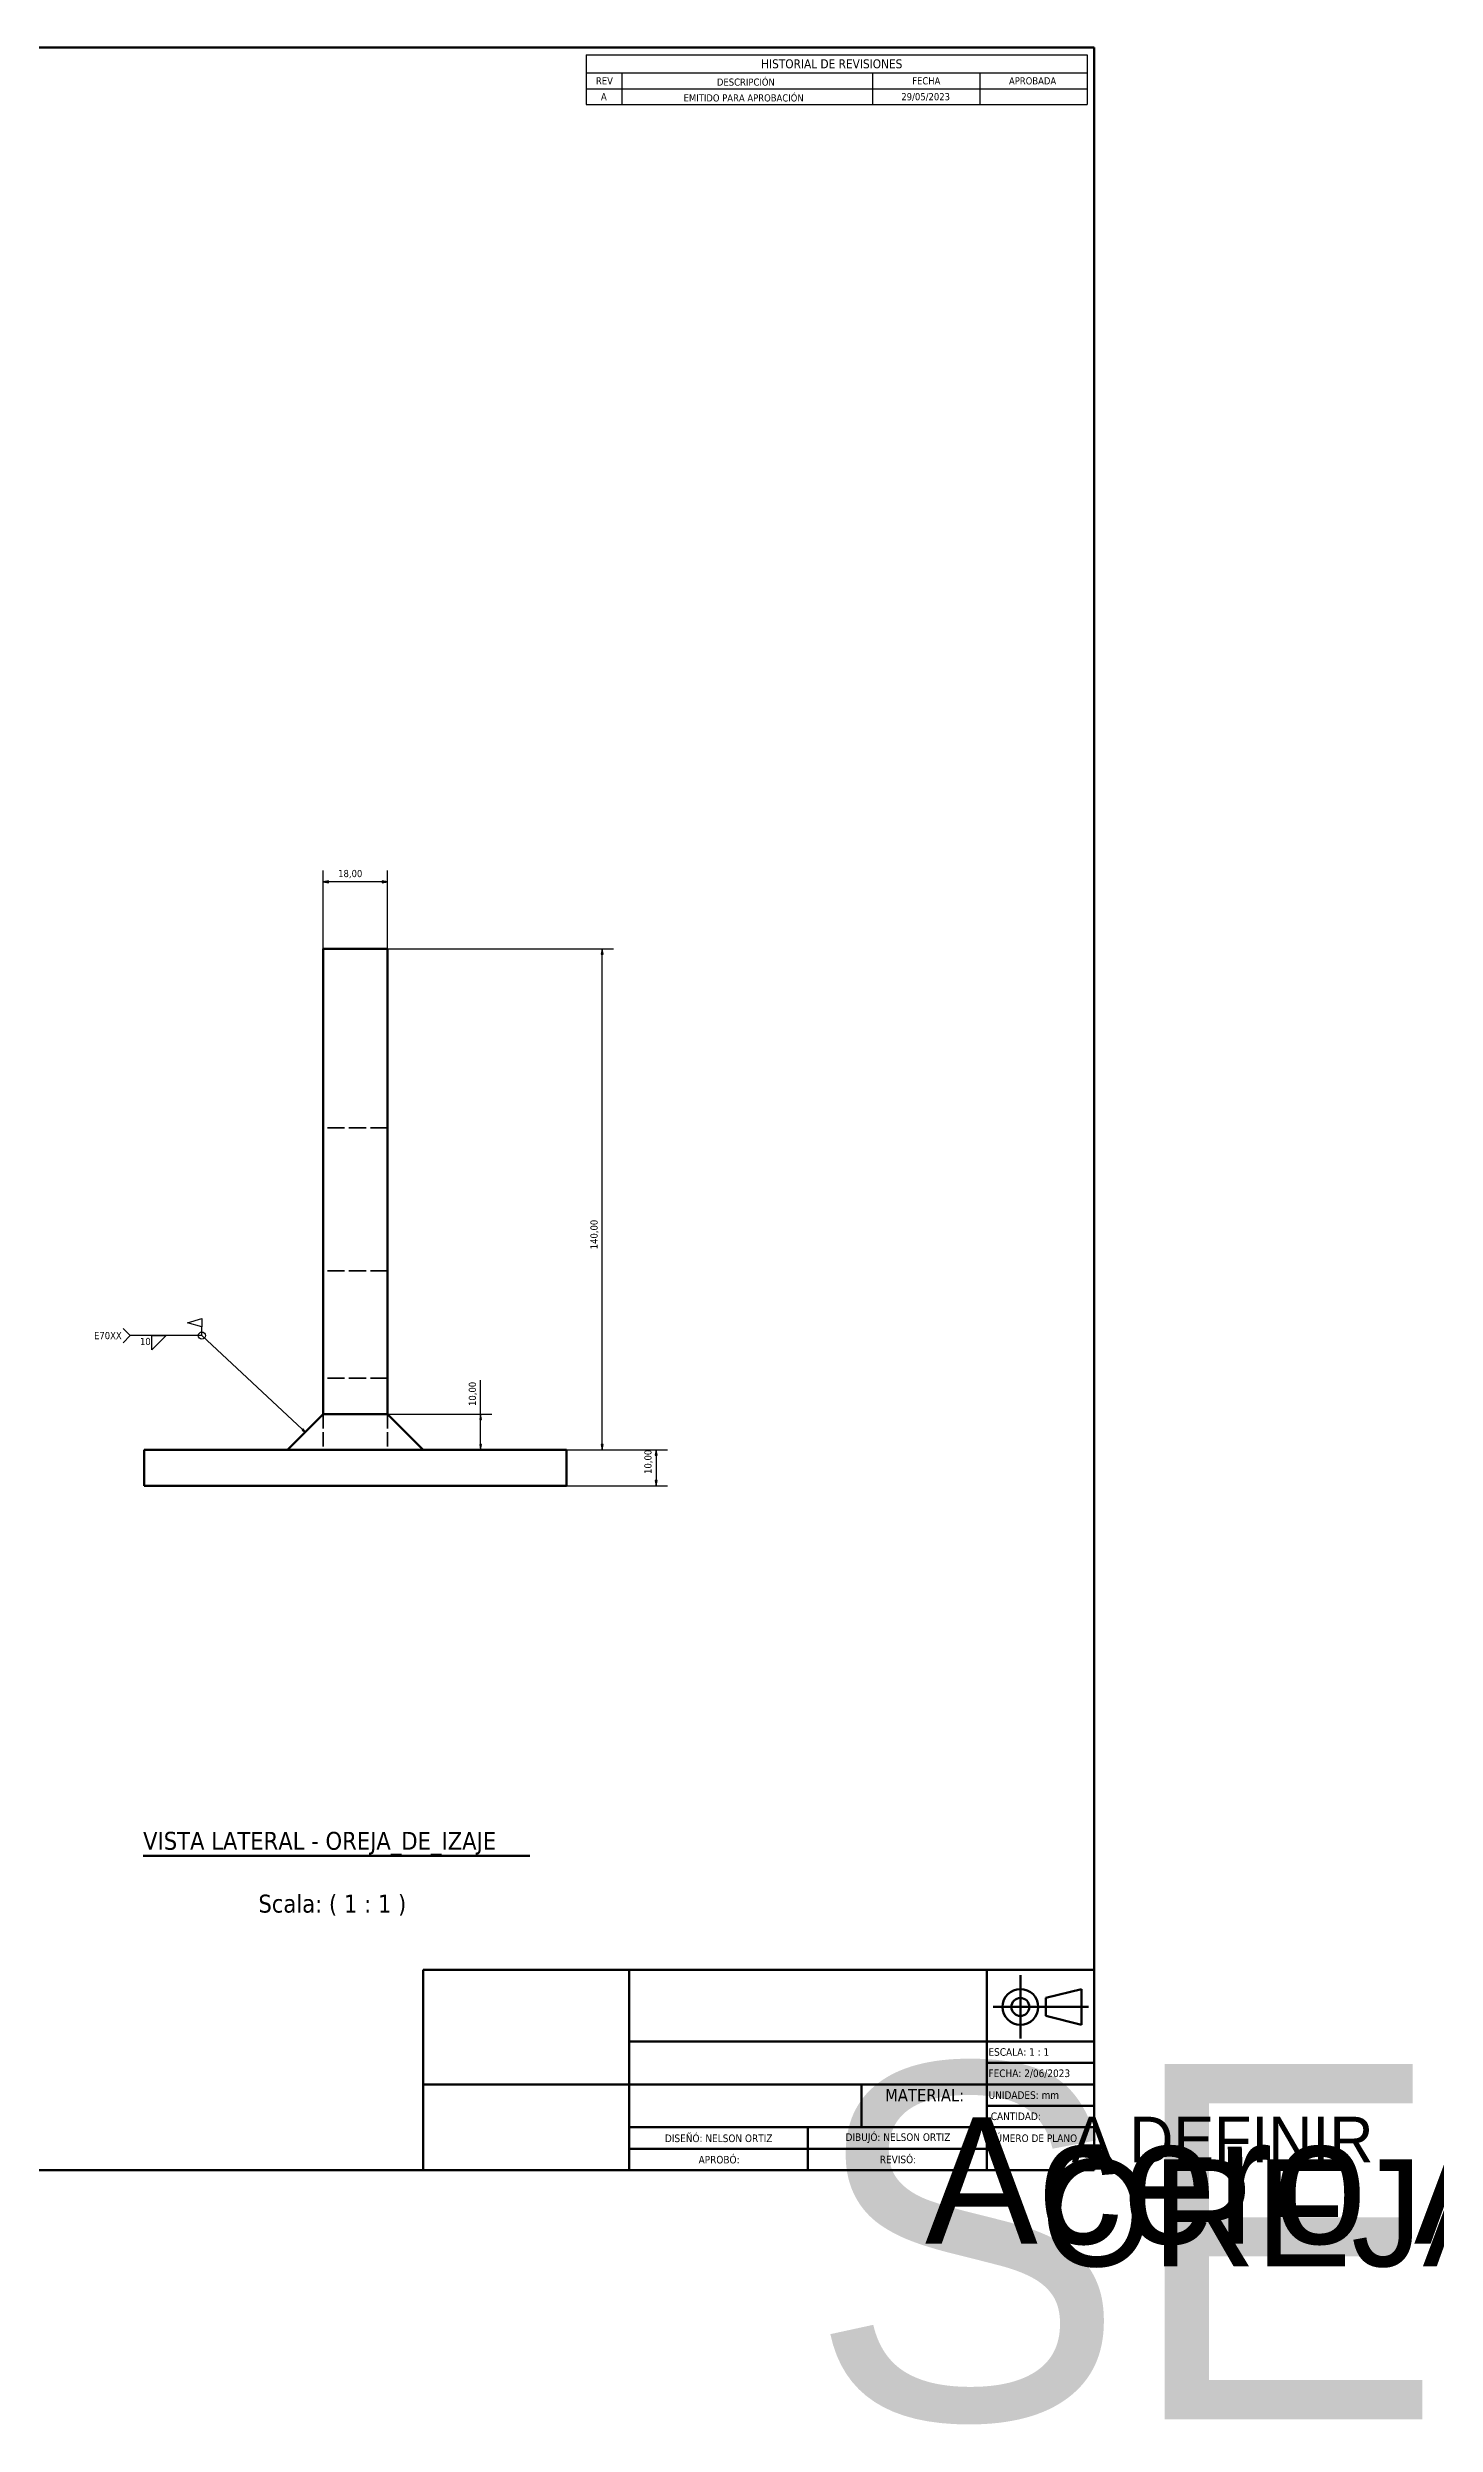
# Model space of a CAD drawing. Header units: millimetres. Extents: x 0 to 1324, y -70 to 594.
# Drawn here: x 548 to 936, y -70 to 594 of the extents above; entities that cross this region are included whole.
import ezdxf
from ezdxf.enums import TextEntityAlignment as Align

# ---------------------------------------------------------------- set-up
doc = ezdxf.new("R2018")
doc.units = ezdxf.units.MM
doc.linetypes.add('DASHED', pattern=[0.2068, 0.1655, -0.0413])
doc.layers.get('0').update_dxf_attribs({"lineweight": 25})
for name, color, linetype, lineweight in [('Borde (ISO)', 7, 'Continuous', 70), ('Cota (ISO)', 7, 'Continuous', 25), ('Oculto (ISO)', 7, 'DASHED', 35), ('Símbolo (ISO)', 7, 'Continuous', 25), ('Título (ISO)', 7, 'Continuous', 50), ('Visible (ISO)', 7, 'Continuous', 50)]:
    doc.layers.add(name, color=color, linetype=linetype, lineweight=lineweight)
doc.styles.add('Estilo de texto186', font='tahoma.ttf')
doc.styles.add('Estilo de texto66', font='tahoma.ttf')
doc.styles.get("Standard").update_dxf_attribs({"font": 'tahoma.ttf'})
doc.styles.add('Texto de identificador (ISO) New', font='tahoma.ttf')
doc.styles.add('Texto de nota (ISO)', font='tahoma.ttf')
doc.styles.add('Texto de nota (ISO) New', font='tahoma.ttf')
doc.dimstyles.new('Por defecto (ISO)', dxfattribs={"dimtxt": 2, "dimasz": 1.5, "dimexe": 3.175, "dimexo": 0, "dimgap": 0.762, "dimtad": 1, "dimrnd": 1e-08, "dimzin": 0, "dimtxsty": 'Texto de nota (ISO) New', "dimblk": 'Filled-2', "dimcen": 0.09, "dimdle": 10, "dimclrd": 256, "dimclre": 256, "dimclrt": 256, "dimadec": 0, "dimazin": 0, "dimtfac": 1, "dimtmove": 0, "dimatfit": 3, "dimldrblk": 'Filled-1', "dimfxl": 1, "dimtolj": 1, "dimtzin": 0, "dimlwd": -1, "dimlwe": -1, "dimarcsym": 0})

# ---------------------------------------------------------------- blocks, each defined once
blk = doc.blocks.new('Marcos Marco_A4_Sermac')
at = {"layer": 'Borde (ISO)'}
for p, q in [((0.5, 593.5), (840.5, 593.5)), ((840.5, 593.5), (840.5, 0.5)), ((840.5, 0.5), (0.5, 0.5))]:
    blk.add_line(p, q, dxfattribs=at)
blk = doc.blocks.new('Cajetines Cajetin_A4_Sermac')
at = {"layer": 'Título (ISO)'}
for p, q in [((228.13, 126.78), (415.63, 126.78)), ((228.13, 70.78), (228.13, 126.78)), ((285.63, 126.78), (285.63, 70.78)), ((385.63, 126.78), (385.63, 70.78)), ((415.63, 126.78), (415.63, 70.78)), ((394.99, 125.25), (394.99, 107.57)), ((402.1, 118.91), (412.1, 121.41)), ((412.1, 121.41), (412.1, 111.41)), ((387.4, 116.41), (414.01, 116.41)), ((402.1, 116.41), (402.1, 118.91)), ((402.1, 113.91), (402.1, 116.41)), ((412.1, 111.41), (402.1, 113.91)), ((285.63, 106.78), (415.63, 106.78)), ((385.63, 100.78), (415.63, 100.78)), ((228.13, 94.78), (285.63, 94.78)), ((285.63, 94.78), (415.63, 94.78)), ((350.63, 94.78), (350.63, 82.78)), ((385.63, 88.78), (415.63, 88.78)), ((285.63, 82.78), (415.63, 82.78)), ((335.63, 82.78), (335.63, 70.78)), ((285.63, 76.78), (385.63, 76.78)), ((415.63, 70.78), (228.13, 70.78))]:
    blk.add_line(p, q, dxfattribs=at)
for radius in [5, 2.5]:
    blk.add_circle((394.99, 116.41), radius, dxfattribs=at)
at = {"layer": 'Título (ISO)', "style": 'Texto de nota (ISO)'}
for s, insert, char_height, width, attachment_point in [('\\fTahoma|b0|i0;{\\H2.1200;ESCALA: 1 : 1}', (386.07, 103.81), 2.12, 29.9044, 4), ('\\fTahoma|b0|i0;MATERIAL:', (368.24, 91.77), 3.5, 35.0367, 5), ('\\fTahoma|b0|i0;{\\H2.1200;FECHA: 2/06/2023}', (386.08, 97.75), 2.12, 29.5107, 4), ('\\fTahoma|b0|i0;{\\H2.1200;UNIDADES: mm}', (386.12, 91.77), 2.12, 30.0429, 4), ('\\fTahoma|b0|i0;{\\H2.1200;CANTIDAD:}', (393.72, 85.85), 2.12, 15.1743, 5), ('\\fTahoma|b0|i0;{\\H2.1200;DISEÑÓ: NELSON ORTIZ}', (310.68, 79.7), 2.12, 49.7551, 5), ('\\fTahoma|b0|i0;{\\H2.1200;DIBUJÓ: NELSON ORTIZ}', (360.78, 79.75), 2.12, 49.9915, 5), ('\\fTahoma|b0|i0;{\\H2.1200;NÚMERO DE PLANO}', (386.16, 79.72), 2.12, 29.838, 4), ('\\fTahoma|b0|i0;{\\H2.1200;APROBÓ: }', (310.79, 73.73), 2.12, 49.9915, 5), ('\\fTahoma|b0|i0;{\\H2.1200;REVISÓ: }', (360.78, 73.79), 2.12, 50.2278, 5)]:
    blk.add_mtext(s, dxfattribs=dict(at, insert=insert, char_height=char_height, width=width, attachment_point=attachment_point))
at = {"layer": 'Título (ISO)', "lineweight": 30, "flags": 104}
for tag, height, p in [('EMPRESA', 4.23, (335.86, 116.66)), ('<ÁREA_DE_LA_EMPRESA>', 3.5, (335.86, 100.49)), ('MATERIAL', 3.5, (368.33, 85.61)), ('<QTY>', 2.12, (409.31, 85.74)), ('<DRAWING_NUMBER>', 2.12, (400.74, 73.87))]:
    blk.add_attdef(tag, text='', height=height, dxfattribs=at).set_placement(p, align=Align.MIDDLE_CENTER)
blk.add_attdef('PROYECTO', text='', height=3.4, dxfattribs=at).set_placement((318.54, 93.79), align=Align.TOP_CENTER)
blk.add_attdef('TÍTULO', text='', height=2.12, dxfattribs=at).set_placement((318.33, 83.21), align=Align.BOTTOM_CENTER)
blk = doc.blocks.new('HISTORIAL DE REVISIONES')
at = {"layer": 'Símbolo (ISO)'}
for p, q in [((698.5, 591.5), (838.5, 591.5)), ((698.5, 591.5), (698.5, 586.42)), ((838.5, 591.5), (838.5, 586.42)), ((698.5, 586.42), (838.5, 586.42)), ((698.5, 586.42), (698.5, 582)), ((708.5, 586.42), (708.5, 582)), ((778.5, 586.42), (778.5, 582)), ((808.5, 586.42), (808.5, 582)), ((838.5, 586.42), (838.5, 582)), ((698.5, 582), (838.5, 582)), ((698.5, 582), (698.5, 577.57)), ((708.5, 582), (708.5, 577.57)), ((778.5, 582), (778.5, 577.57)), ((808.5, 582), (808.5, 577.57)), ((838.5, 582), (838.5, 577.57)), ((698.5, 577.57), (838.5, 577.57))]:
    blk.add_line(p, q, dxfattribs=at)
at = {"layer": 'Símbolo (ISO)', "attachment_point": 7}
for s, insert, char_height, style in [('REV', (701.24, 583.21), 2, 'Texto de nota (ISO) New'), ('DESCRIPCIÓN', (735.05, 582.81), 2, 'Texto de nota (ISO) New'), ('HISTORIAL DE REVISIONES', (747.39, 587.66), 2.5, 'Texto de identificador (ISO) New'), ('FECHA', (789.62, 583.17), 2, 'Texto de nota (ISO) New'), ('APROBADA', (816.67, 583.16), 2, 'Texto de nota (ISO) New'), ('A', (702.65, 578.79), 2, 'Texto de nota (ISO) New'), ('EMITIDO PARA APROBACIÓN', (725.74, 578.39), 2, 'Texto de nota (ISO) New'), ('29/05/2023', (786.59, 578.52), 2, 'Texto de nota (ISO) New')]:
    blk.add_mtext(s, dxfattribs=dict(at, insert=insert, char_height=char_height, style=style))
blk = doc.blocks.new('Identificador de símbolo de soldadura2')
at = {"layer": 'Símbolo (ISO)'}
for p, q in [((571.11, 233.68), (569.11, 235.68)), ((571.11, 233.68), (569.11, 231.68)), ((591.11, 233.68), (571.11, 233.68)), ((577.11, 233.68), (581.11, 233.68)), ((581.11, 233.68), (577.11, 229.68)), ((577.11, 229.68), (577.11, 233.68)), ((591.11, 233.68), (591.11, 236.08)), ((619.27, 207.43), (591.11, 233.68)), ((619.44, 207.61), (619.1, 207.24)), ((619.1, 207.24), (620, 206.74)), ((619.27, 207.43), (620, 206.74)), ((620, 206.74), (619.44, 207.61))]:
    blk.add_line(p, q, dxfattribs=at)
at = {"layer": 'Símbolo (ISO)', "flags": 128}
for points in [[(591.11, 238.48), (591.11, 236.08), (587.11, 237.28), (591.11, 238.48)], [(619.1, 207.24), (620, 206.74), (619.44, 207.61), (619.1, 207.24)]]:
    blk.add_lwpolyline(points, dxfattribs=at)
at = {"layer": 'Símbolo (ISO)'}
blk.add_circle((591.11, 233.68), 1, dxfattribs=at)
for points in [[(591.11, 238.48), (591.11, 236.08), (587.11, 237.28), (591.11, 238.48)], [(619.1, 207.24), (620, 206.74), (619.44, 207.61), (619.1, 207.24)]]:
    blk.add_solid(points, dxfattribs=at)
at = {"layer": 'Símbolo (ISO)', "char_height": 2, "attachment_point": 7, "style": 'Texto de nota (ISO) New'}
for s, insert in [('E70XX', (560.97, 232.64)), ('10', (573.8, 231))]:
    blk.add_mtext(s, dxfattribs=dict(at, insert=insert))
blk = doc.blocks.new('Filled-2')
at = {"color": 0}
for p, q in [((0, 0), (-1, 0.17)), ((-1, 0.17), (-1, -0.17)), ((-1, 0), (0, 0)), ((-1, -0.17), (0, 0))]:
    blk.add_line(p, q, dxfattribs=at)
at = {"color": 0, "flags": 128}
blk.add_lwpolyline([(-1, -0.17), (0, 0), (-1, 0.17), (-1, -0.17)], dxfattribs=at)
at = {"color": 0}
blk.add_solid([(-1, -0.17), (0, 0), (-1, 0.17), (-1, -0.17)], dxfattribs=at)
blk = doc.blocks.new('*D19')
at = {"layer": 'Cota (ISO)', "transparency": 16777216}
for p, q in [((669, 211.74), (669, 221.19)), ((643, 211.74), (672.17, 211.74)), ((669, 203.24), (669, 210.24)), ((653, 201.74), (672.17, 201.74))]:
    blk.add_line(p, q, dxfattribs=at)
at = {"layer": 'Defpoints', "color": 0, "transparency": 16777216}
for p in [(643, 211.74), (669, 211.74), (653, 201.74)]:
    blk.add_point(p, dxfattribs=at)
at = {"layer": 'Cota (ISO)', "transparency": 16777216, "xscale": 1.5, "yscale": 1.5, "zscale": 1.5}
for p, rotation in [((669, 211.74), 90), ((669, 201.74), 270)]:
    blk.add_blockref('Filled-2', p, dxfattribs=dict(at, rotation=rotation))
at = {"layer": 'Cota (ISO)', "transparency": 16777216, "insert": (665.7, 214.01), "char_height": 2, "attachment_point": 1, "rotation": 90, "style": 'Texto de nota (ISO) New'}
blk.add_mtext('\\A1;10,00', dxfattribs=at)
blk = doc.blocks.new('Filled-1')
at = {"color": 0}
for p, q in [((0, 0), (-1, 0.25)), ((-1, 0.25), (-1, -0.25)), ((-1, 0), (0, 0)), ((-1, -0.25), (0, 0))]:
    blk.add_line(p, q, dxfattribs=at)
at = {"color": 0, "flags": 128}
blk.add_lwpolyline([(-1, -0.25), (0, 0), (-1, 0.25), (-1, -0.25)], dxfattribs=at)
at = {"color": 0}
blk.add_solid([(-1, -0.25), (0, 0), (-1, 0.25), (-1, -0.25)], dxfattribs=at)
blk = doc.blocks.new('*D20')
at = {"layer": 'Cota (ISO)', "transparency": 16777216}
for p, q in [((643, 341.74), (706.17, 341.74)), ((703, 203.24), (703, 340.24)), ((693, 201.74), (706.17, 201.74))]:
    blk.add_line(p, q, dxfattribs=at)
at = {"layer": 'Defpoints', "color": 0, "transparency": 16777216}
for p in [(643, 341.74), (703, 341.74), (693, 201.74)]:
    blk.add_point(p, dxfattribs=at)
at = {"layer": 'Cota (ISO)', "transparency": 16777216, "xscale": 1.5, "yscale": 1.5, "zscale": 1.5}
for p, rotation in [((703, 341.74), 90), ((703, 201.74), 270)]:
    blk.add_blockref('Filled-2', p, dxfattribs=dict(at, rotation=rotation))
at = {"layer": 'Cota (ISO)', "transparency": 16777216, "insert": (699.7, 257.78), "char_height": 2, "attachment_point": 1, "rotation": 90, "style": 'Texto de nota (ISO) New'}
blk.add_mtext('\\A1;140,00', dxfattribs=at)
blk = doc.blocks.new('*D21')
at = {"layer": 'Cota (ISO)', "transparency": 16777216}
for p, q in [((693, 201.74), (721.24, 201.74)), ((718.07, 200.24), (718.07, 193.24)), ((693, 191.74), (721.24, 191.74))]:
    blk.add_line(p, q, dxfattribs=at)
at = {"layer": 'Defpoints', "color": 0, "transparency": 16777216}
for p in [(693, 201.74), (693, 191.74), (718.07, 191.74)]:
    blk.add_point(p, dxfattribs=at)
at = {"layer": 'Cota (ISO)', "transparency": 16777216, "xscale": 1.5, "yscale": 1.5, "zscale": 1.5}
for p, rotation in [((718.07, 201.74), 90), ((718.07, 191.74), 270)]:
    blk.add_blockref('Filled-2', p, dxfattribs=dict(at, rotation=rotation))
at = {"layer": 'Cota (ISO)', "transparency": 16777216, "insert": (714.77, 195.03), "char_height": 2, "attachment_point": 1, "rotation": 90, "style": 'Texto de nota (ISO) New'}
blk.add_mtext('\\A1;10,00', dxfattribs=at)
blk = doc.blocks.new('*D22')
at = {"layer": 'Cota (ISO)', "transparency": 16777216}
for p, q in [((625, 341.74), (625, 363.63)), ((641.5, 360.45), (626.5, 360.45)), ((643, 341.74), (643, 363.63))]:
    blk.add_line(p, q, dxfattribs=at)
at = {"layer": 'Defpoints', "color": 0, "transparency": 16777216}
for p in [(625, 360.45), (625, 341.74), (643, 341.74)]:
    blk.add_point(p, dxfattribs=at)
at = {"layer": 'Cota (ISO)', "transparency": 16777216, "xscale": 1.5, "yscale": 1.5, "zscale": 1.5, "rotation": 180}
blk.add_blockref('Filled-2', (625, 360.45), dxfattribs=at)
at = {"layer": 'Cota (ISO)', "transparency": 16777216, "xscale": 1.5, "yscale": 1.5, "zscale": 1.5}
blk.add_blockref('Filled-2', (643, 360.45), dxfattribs=at)
at = {"layer": 'Cota (ISO)', "transparency": 16777216, "insert": (629.19, 363.76), "char_height": 2, "attachment_point": 1, "style": 'Texto de nota (ISO) New'}
blk.add_mtext('\\A1;18,00', dxfattribs=at)

msp = doc.modelspace()

# ---------------------------------------------------------------- linework, layer by layer
at = {"layer": 'Oculto (ISO)', "ltscale": 29.01354}
for p, q in [((642.998, 291.744), (624.998, 291.744)), ((642.998, 251.744), (624.998, 251.744)), ((642.998, 221.744), (624.998, 221.744))]:
    msp.add_line(p, q, dxfattribs=at)
at = {"layer": 'Oculto (ISO)', "ltscale": 24.17795}
for p, q in [((624.998, 211.744), (624.998, 201.744)), ((624.998, 211.744), (624.998, 201.744)), ((642.998, 211.744), (642.998, 201.744)), ((642.998, 211.744), (642.998, 201.744))]:
    msp.add_line(p, q, dxfattribs=at)
at = {"layer": 'Símbolo (ISO)', "lineweight": 50}
msp.add_line((574.709, 88.313), (682.777, 88.313), dxfattribs=at)
at = {"layer": 'Visible (ISO)'}
for p, q in [((624.998, 271.744), (624.998, 341.744)), ((642.998, 341.744), (624.998, 341.744)), ((642.998, 271.744), (642.998, 341.744)), ((624.998, 271.744), (624.998, 211.744)), ((642.998, 271.744), (642.998, 211.744)), ((614.998, 201.744), (624.998, 211.744)), ((624.998, 211.744), (642.998, 211.744)), ((652.998, 201.744), (642.998, 211.744)), ((574.998, 201.744), (692.998, 201.744)), ((574.998, 201.744), (574.998, 191.744)), ((692.998, 201.744), (692.998, 191.744)), ((574.998, 191.744), (692.998, 191.744))]:
    msp.add_line(p, q, dxfattribs=at)

# ---------------------------------------------------------------- block references
msp.add_blockref('Marcos Marco_A4_Sermac', (0, 0))
ref = msp.add_blockref('Cajetines Cajetin_A4_Sermac', (424.865, -70.275))
lines = msp.add_mtext('SERMAC', dxfattribs={"layer": 'Título (ISO)', "insert": (760.725, 30.211), "char_height": 99.301, "attachment_point": 1})
ref.add_attrib('<ÁREA_DE_LA_EMPRESA>', '', (760.725, 30.211), dxfattribs={"flags": 104}).embed_mtext(lines)
lines = msp.add_mtext('Acero ASTM A500 Gr. C.', dxfattribs={"layer": 'Título (ISO)', "insert": (793.198, 15.339), "char_height": 35.35717, "attachment_point": 1})
ref.add_attrib('MATERIAL', '', (793.198, 15.339), dxfattribs={"flags": 104}).embed_mtext(lines)
lines = msp.add_mtext('A DEFINIR', dxfattribs={"layer": 'Título (ISO)', "insert": (834.18, 15.468), "char_height": 12.7581, "attachment_point": 1})
ref.add_attrib('<QTY>', '', (834.18, 15.468), dxfattribs={"flags": 104}).embed_mtext(lines)
lines = msp.add_mtext('OREJA DE IZAJE', dxfattribs={"layer": 'Título (ISO)', "insert": (825.601, 3.592), "char_height": 29.91356, "attachment_point": 1})
ref.add_attrib('<DRAWING_NUMBER>', '', (825.601, 3.592), dxfattribs={"flags": 104}).embed_mtext(lines)
at = {"layer": 'Símbolo (ISO)'}
for name in ['HISTORIAL DE REVISIONES', 'Identificador de símbolo de soldadura2']:
    msp.add_blockref(name, (0, 0), dxfattribs=at)

# ---------------------------------------------------------------- texts
at = {"layer": 'Símbolo (ISO)', "char_height": 5, "attachment_point": 7}
for s, insert, style in [('VISTA LATERAL - OREJA_DE_IZAJE', (574.681, 88.433), 'Estilo de texto186'), ('Scala: ( 1 : 1 )', (606.916, 71.592), 'Estilo de texto66')]:
    msp.add_mtext(s, dxfattribs=dict(at, insert=insert, style=style))

# ---------------------------------------------------------------- dimensions: what is measured, and where the dimension line sits
at = {"layer": 'Cota (ISO)'}
for base, p1, p2, angle, override, picture, middle in [((624.998, 360.452), (642.998, 341.744), (624.998, 341.744), 180, {"dimgap": 0.762, "dimdec": 2, "dimtol": 0, "dimlim": 0, "dimtp": 0, "dimtm": 0, "dimtdec": 2, "dimtofl": 0, "dimatfit": 1}, '*D22', (632.4, 360.452)), ((702.998, 341.744), (692.998, 201.744), (642.998, 341.744), 270, {"dimgap": 0.762, "dimdec": 2, "dimtol": 0, "dimlim": 0, "dimtp": 0, "dimtm": 0, "dimtdec": 2, "dimtofl": 0, "dimatfit": 1}, '*D20', (702.998, 261.744)), ((668.998, 211.744), (652.998, 201.744), (642.998, 211.744), 90, {"dimgap": 0.762, "dimdec": 2, "dimtol": 0, "dimlim": 0, "dimtp": 0, "dimtm": 0, "dimtdec": 2, "dimtofl": 0, "dimatfit": 2}, '*D19', (668.998, 217.218)), ((718.068, 191.744), (692.998, 201.744), (692.998, 191.744), 90, {"dimgap": 0.762, "dimdec": 2, "dimtol": 0, "dimlim": 0, "dimtp": 0, "dimtm": 0, "dimtdec": 2, "dimtofl": 0, "dimatfit": 1}, '*D21', (718.068, 198.244))]:
    dim = msp.add_linear_dim(base=base, p1=p1, p2=p2, angle=angle, dimstyle='Por defecto (ISO)', override=override, dxfattribs=at)
    dim.commit()
    dim.dimension.update_dxf_attribs({"geometry": picture, "text_midpoint": middle, "dimtype": 160})

doc.saveas('drawing.dxf')
